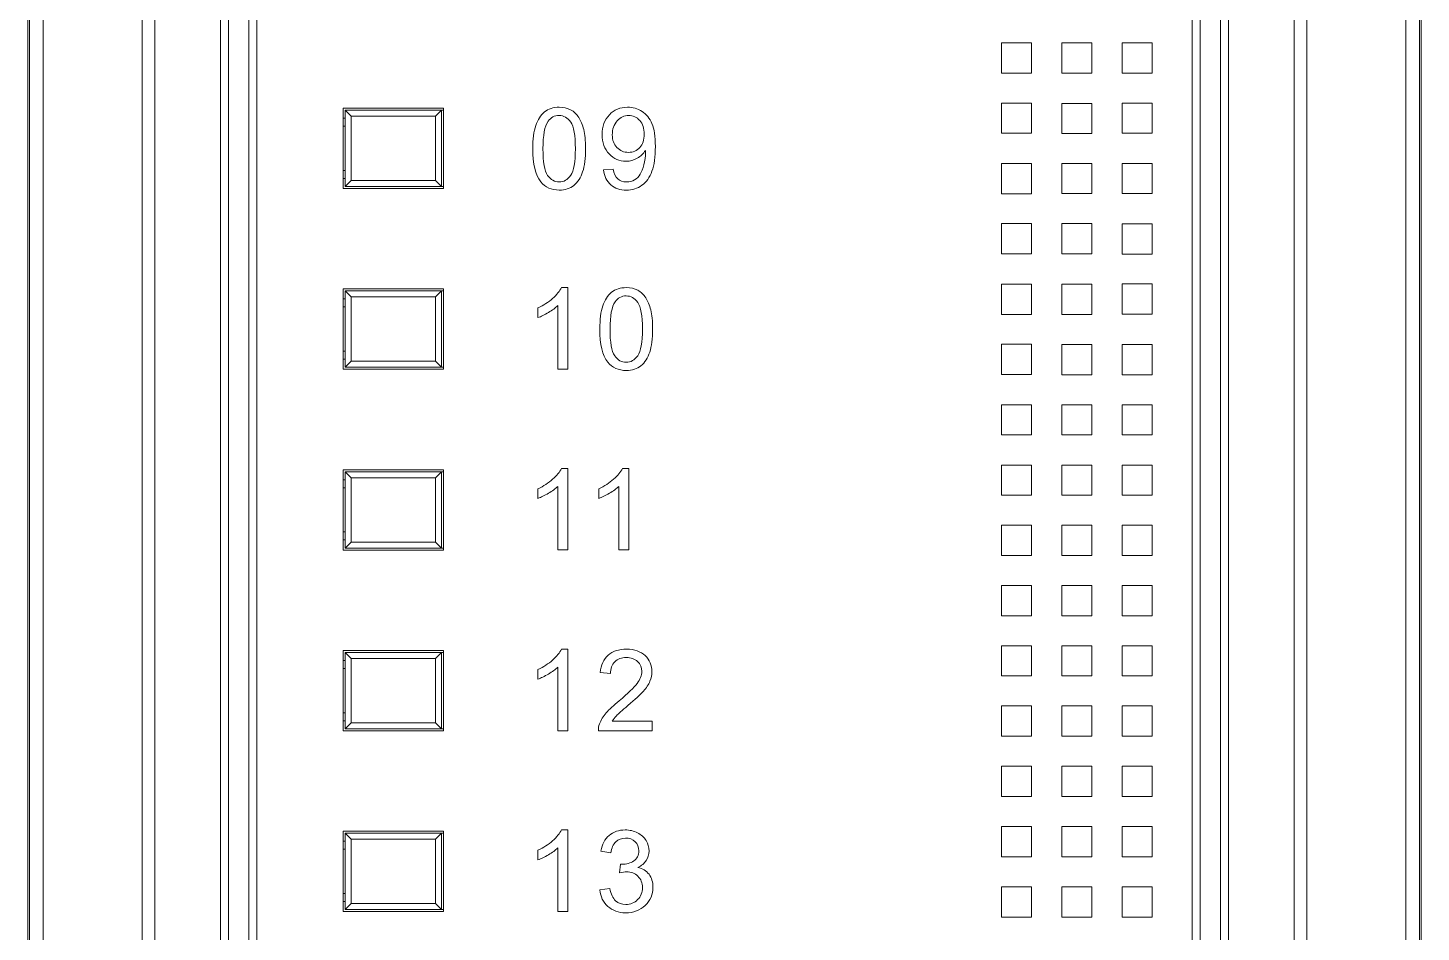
# Model space of a CAD drawing. Header units: millimetres. Extents: x 33157 to 59611, y -29750 to 1750.
# Drawn here: x 53530.83 to 53565.53, y -3659.21 to -3636.7 of the extents above; entities that cross this region are included whole.
import ezdxf

# ---------------------------------------------------------------- set-up
doc = ezdxf.new("R2010")
doc.units = ezdxf.units.MM
doc.layers.add('layer 1', color=7, linetype='Continuous', lineweight=18)

msp = doc.modelspace()

# ---------------------------------------------------------------- linework, layer by layer
at = {"layer": 'layer 1', "lineweight": 9}
for p, q in [((53530.832, -3583.449), (53530.832, -3681.948)), ((53565.532, -3583.449), (53565.532, -3681.948)), ((53530.87, -3584.113), (53530.87, -3681.284)), ((53531.212, -3584.113), (53531.212, -3681.284)), ((53565.153, -3584.113), (53565.153, -3681.284)), ((53565.494, -3584.113), (53565.494, -3681.284)), ((53533.678, -3588.429), (53533.678, -3676.968)), ((53533.994, -3588.429), (53533.994, -3676.968)), ((53562.37, -3588.429), (53562.37, -3676.968)), ((53562.686, -3588.429), (53562.686, -3676.968)), ((53535.632, -3588.699), (53535.632, -3676.698)), ((53535.832, -3588.699), (53535.832, -3676.698)), ((53536.332, -3588.699), (53536.332, -3676.698)), ((53536.532, -3588.699), (53536.532, -3676.698)), ((53559.832, -3588.699), (53559.832, -3676.698)), ((53560.032, -3588.699), (53560.032, -3676.698)), ((53560.532, -3588.699), (53560.532, -3676.698)), ((53560.732, -3588.699), (53560.732, -3676.698)), ((53538.682, -3638.699), (53538.682, -3640.699)), ((53538.732, -3638.749), (53538.732, -3640.649)), ((53538.882, -3638.899), (53538.882, -3640.499)), ((53540.982, -3638.899), (53540.982, -3640.499)), ((53541.132, -3638.749), (53541.132, -3640.649)), ((53541.182, -3638.699), (53541.182, -3640.699)), ((53538.682, -3643.199), (53538.682, -3645.199)), ((53538.732, -3643.249), (53538.732, -3645.149)), ((53538.882, -3643.399), (53538.882, -3644.999)), ((53540.982, -3643.399), (53540.982, -3644.999)), ((53541.132, -3643.249), (53541.132, -3645.149)), ((53541.182, -3643.199), (53541.182, -3645.199)), ((53538.682, -3647.699), (53538.682, -3649.699)), ((53538.732, -3647.749), (53538.732, -3649.649)), ((53538.882, -3647.899), (53538.882, -3649.499)), ((53540.982, -3647.899), (53540.982, -3649.499)), ((53541.132, -3647.749), (53541.132, -3649.649)), ((53541.182, -3647.699), (53541.182, -3649.699)), ((53538.682, -3652.199), (53538.682, -3654.199)), ((53538.732, -3652.249), (53538.732, -3654.149)), ((53538.882, -3652.399), (53538.882, -3653.999)), ((53540.982, -3652.399), (53540.982, -3653.999)), ((53541.132, -3652.249), (53541.132, -3654.149)), ((53541.182, -3652.199), (53541.182, -3654.199)), ((53538.682, -3656.699), (53538.682, -3658.699)), ((53538.732, -3656.749), (53538.732, -3658.649)), ((53538.882, -3656.899), (53538.882, -3658.499)), ((53540.982, -3656.899), (53540.982, -3658.499)), ((53541.132, -3656.749), (53541.132, -3658.649)), ((53541.182, -3656.699), (53541.182, -3658.699))]:
    msp.add_line(p, q, dxfattribs=at)
at = {"layer": 'layer 1'}
for points, knots in [([(53555.082, -3637.826), (53555.082, -3637.826), (53555.832, -3637.826), (53555.832, -3637.826), (53555.832, -3637.826), (53555.832, -3637.074), (53555.832, -3637.074), (53555.832, -3637.074), (53555.082, -3637.074), (53555.082, -3637.074), (53555.082, -3637.074), (53555.082, -3637.823), (53555.082, -3637.823), (53555.082, -3637.823), (53555.082, -3637.826), (53555.082, -3637.826)], [0, 0, 0, 0, 149202.845215, 149202.845215, 149202.845215, 298405.69043, 298405.69043, 298405.69043, 447608.535646, 447608.535646, 447608.535646, 596811.380861, 596811.380861, 596811.380861, 746014.226076, 746014.226076, 746014.226076, 746014.226076]), ([(53556.582, -3637.826), (53556.582, -3637.826), (53557.332, -3637.826), (53557.332, -3637.826), (53557.332, -3637.826), (53557.332, -3637.074), (53557.332, -3637.074), (53557.332, -3637.074), (53556.582, -3637.074), (53556.582, -3637.074), (53556.582, -3637.074), (53556.582, -3637.823), (53556.582, -3637.823), (53556.582, -3637.823), (53556.582, -3637.826), (53556.582, -3637.826)], [0, 0, 0, 0, 149206.885049, 149206.885049, 149206.885049, 298413.770098, 298413.770098, 298413.770098, 447620.655146, 447620.655146, 447620.655146, 596827.540195, 596827.540195, 596827.540195, 746034.425244, 746034.425244, 746034.425244, 746034.425244]), ([(53558.082, -3637.826), (53558.082, -3637.826), (53558.832, -3637.826), (53558.832, -3637.826), (53558.832, -3637.826), (53558.832, -3637.074), (53558.832, -3637.074), (53558.832, -3637.074), (53558.082, -3637.074), (53558.082, -3637.074), (53558.082, -3637.074), (53558.082, -3637.823), (53558.082, -3637.823), (53558.082, -3637.823), (53558.082, -3637.826), (53558.082, -3637.826)], [0, 0, 0, 0, 149210.924883, 149210.924883, 149210.924883, 298421.849765, 298421.849765, 298421.849765, 447632.774648, 447632.774648, 447632.774648, 596843.699531, 596843.699531, 596843.699531, 746054.624414, 746054.624414, 746054.624414, 746054.624414]), ([(53555.082, -3639.325), (53555.082, -3639.325), (53555.832, -3639.325), (53555.832, -3639.325), (53555.832, -3639.325), (53555.832, -3638.572), (53555.832, -3638.572), (53555.832, -3638.572), (53555.082, -3638.572), (53555.082, -3638.572), (53555.082, -3638.572), (53555.082, -3639.322), (53555.082, -3639.322), (53555.082, -3639.322), (53555.082, -3639.325), (53555.082, -3639.325)], [0, 0, 0, 0, 149204.896404, 149204.896404, 149204.896404, 298409.792808, 298409.792808, 298409.792808, 447614.689213, 447614.689213, 447614.689213, 596819.585617, 596819.585617, 596819.585617, 746024.482021, 746024.482021, 746024.482021, 746024.482021]), ([(53556.582, -3639.334), (53556.582, -3639.334), (53557.332, -3639.334), (53557.332, -3639.334), (53557.332, -3639.334), (53557.332, -3638.582), (53557.332, -3638.582), (53557.332, -3638.582), (53556.582, -3638.582), (53556.582, -3638.582), (53556.582, -3638.582), (53556.582, -3639.331), (53556.582, -3639.331), (53556.582, -3639.331), (53556.582, -3639.334), (53556.582, -3639.334)], [0, 0, 0, 0, 149208.94805, 149208.94805, 149208.94805, 298417.896101, 298417.896101, 298417.896101, 447626.844151, 447626.844151, 447626.844151, 596835.792201, 596835.792201, 596835.792201, 746044.740252, 746044.740252, 746044.740252, 746044.740252]), ([(53558.082, -3639.325), (53558.082, -3639.325), (53558.832, -3639.325), (53558.832, -3639.325), (53558.832, -3639.325), (53558.832, -3638.572), (53558.832, -3638.572), (53558.832, -3638.572), (53558.082, -3638.572), (53558.082, -3638.572), (53558.082, -3638.572), (53558.082, -3639.322), (53558.082, -3639.322), (53558.082, -3639.322), (53558.082, -3639.325), (53558.082, -3639.325)], [0, 0, 0, 0, 149212.976062, 149212.976062, 149212.976062, 298425.952124, 298425.952124, 298425.952124, 447638.928186, 447638.928186, 447638.928186, 596851.904248, 596851.904248, 596851.904248, 746064.88031, 746064.88031, 746064.88031, 746064.88031]), ([(53543.407, -3639.708), (53543.407, -3639.47), (53543.432, -3639.277), (53543.48, -3639.131), (53543.53, -3638.985), (53543.603, -3638.872), (53543.7, -3638.794), (53543.796, -3638.715), (53543.918, -3638.676), (53544.065, -3638.676), (53544.173, -3638.676), (53544.268, -3638.698), (53544.35, -3638.742), (53544.432, -3638.785), (53544.5, -3638.848), (53544.552, -3638.931), (53544.605, -3639.013), (53544.646, -3639.113), (53544.677, -3639.231), (53544.707, -3639.349), (53544.722, -3639.508), (53544.722, -3639.708), (53544.722, -3639.945), (53544.698, -3640.137), (53544.649, -3640.283), (53544.601, -3640.429), (53544.528, -3640.542), (53544.431, -3640.621), (53544.335, -3640.7), (53544.212, -3640.739), (53544.065, -3640.739), (53543.87, -3640.739), (53543.718, -3640.67), (53543.607, -3640.531), (53543.473, -3640.362), (53543.407, -3640.088), (53543.407, -3639.708)], [0, 0, 0, 0, 140397.383768, 140397.383768, 140397.383768, 280794.767535, 280794.767535, 280794.767535, 421192.151303, 421192.151303, 421192.151303, 561589.535071, 561589.535071, 561589.535071, 701986.918838, 701986.918838, 701986.918838, 842384.302606, 842384.302606, 842384.302606, 982781.686374, 982781.686374, 982781.686374, 1123179.070142, 1123179.070142, 1123179.070142, 1263576.453909, 1263576.453909, 1263576.453909, 1403973.837677, 1403973.837677, 1403973.837677, 1544371.221445, 1544371.221445, 1544371.221445, 1684768.605212, 1684768.605212, 1684768.605212, 1684768.605212]), ([(53543.661, -3639.709), (53543.661, -3640.042), (53543.7, -3640.263), (53543.777, -3640.372), (53543.855, -3640.482), (53543.951, -3640.536), (53544.065, -3640.536), (53544.178, -3640.536), (53544.274, -3640.481), (53544.352, -3640.371), (53544.43, -3640.261), (53544.468, -3640.041), (53544.468, -3639.709), (53544.468, -3639.377), (53544.43, -3639.156), (53544.352, -3639.046), (53544.275, -3638.937), (53544.178, -3638.882), (53544.062, -3638.882), (53543.948, -3638.882), (53543.857, -3638.931), (53543.789, -3639.027), (53543.703, -3639.15), (53543.661, -3639.378), (53543.661, -3639.709)], [0, 0, 0, 0, 143665.803949, 143665.803949, 143665.803949, 287331.607899, 287331.607899, 287331.607899, 430997.411848, 430997.411848, 430997.411848, 574663.215798, 574663.215798, 574663.215798, 718329.019747, 718329.019747, 718329.019747, 861994.823696, 861994.823696, 861994.823696, 1005660.627646, 1005660.627646, 1005660.627646, 1149326.431595, 1149326.431595, 1149326.431595, 1149326.431595]), ([(53545.17, -3640.237), (53545.17, -3640.237), (53545.407, -3640.217), (53545.407, -3640.217), (53545.427, -3640.329), (53545.466, -3640.41), (53545.523, -3640.46), (53545.58, -3640.511), (53545.653, -3640.536), (53545.742, -3640.536), (53545.818, -3640.536), (53545.885, -3640.519), (53545.943, -3640.483), (53546.001, -3640.449), (53546.048, -3640.402), (53546.084, -3640.343), (53546.12, -3640.285), (53546.151, -3640.206), (53546.176, -3640.107), (53546.201, -3640.007), (53546.213, -3639.906), (53546.213, -3639.803), (53546.213, -3639.792), (53546.213, -3639.776), (53546.212, -3639.753), (53546.162, -3639.832), (53546.094, -3639.897), (53546.009, -3639.946), (53545.923, -3639.995), (53545.83, -3640.02), (53545.73, -3640.02), (53545.563, -3640.02), (53545.422, -3639.959), (53545.307, -3639.838), (53545.191, -3639.717), (53545.133, -3639.557), (53545.133, -3639.358), (53545.133, -3639.153), (53545.194, -3638.989), (53545.315, -3638.863), (53545.435, -3638.739), (53545.586, -3638.676), (53545.768, -3638.676), (53545.899, -3638.676), (53546.019, -3638.712), (53546.128, -3638.783), (53546.236, -3638.853), (53546.319, -3638.954), (53546.375, -3639.085), (53546.432, -3639.216), (53546.46, -3639.405), (53546.46, -3639.653), (53546.46, -3639.911), (53546.432, -3640.117), (53546.376, -3640.27), (53546.32, -3640.423), (53546.236, -3640.539), (53546.126, -3640.619), (53546.015, -3640.699), (53545.886, -3640.739), (53545.737, -3640.739), (53545.579, -3640.739), (53545.451, -3640.696), (53545.35, -3640.608), (53545.251, -3640.52), (53545.19, -3640.396), (53545.17, -3640.237)], [0, 0, 0, 0, 137430.871243, 137430.871243, 137430.871243, 274861.742486, 274861.742486, 274861.742486, 412292.613729, 412292.613729, 412292.613729, 549723.484972, 549723.484972, 549723.484972, 687154.356215, 687154.356215, 687154.356215, 824585.227459, 824585.227459, 824585.227459, 962016.098702, 962016.098702, 962016.098702, 1099446.969945, 1099446.969945, 1099446.969945, 1236877.841188, 1236877.841188, 1236877.841188, 1374308.712431, 1374308.712431, 1374308.712431, 1511739.583674, 1511739.583674, 1511739.583674, 1649170.454917, 1649170.454917, 1649170.454917, 1786601.32616, 1786601.32616, 1786601.32616, 1924032.197403, 1924032.197403, 1924032.197403, 2061463.068646, 2061463.068646, 2061463.068646, 2198893.939889, 2198893.939889, 2198893.939889, 2336324.811133, 2336324.811133, 2336324.811133, 2473755.682376, 2473755.682376, 2473755.682376, 2611186.553619, 2611186.553619, 2611186.553619, 2748617.424862, 2748617.424862, 2748617.424862, 2886048.296105, 2886048.296105, 2886048.296105, 3023479.167348, 3023479.167348, 3023479.167348, 3023479.167348]), ([(53546.183, -3639.346), (53546.183, -3639.204), (53546.146, -3639.091), (53546.07, -3639.007), (53545.996, -3638.924), (53545.904, -3638.882), (53545.797, -3638.882), (53545.686, -3638.882), (53545.59, -3638.927), (53545.509, -3639.017), (53545.428, -3639.107), (53545.387, -3639.223), (53545.387, -3639.366), (53545.387, -3639.495), (53545.426, -3639.599), (53545.503, -3639.679), (53545.58, -3639.76), (53545.676, -3639.8), (53545.79, -3639.8), (53545.905, -3639.8), (53545.999, -3639.76), (53546.073, -3639.679), (53546.147, -3639.599), (53546.183, -3639.488), (53546.183, -3639.346)], [0, 0, 0, 0, 143669.746243, 143669.746243, 143669.746243, 287339.492487, 287339.492487, 287339.492487, 431009.23873, 431009.23873, 431009.23873, 574678.984974, 574678.984974, 574678.984974, 718348.731217, 718348.731217, 718348.731217, 862018.477461, 862018.477461, 862018.477461, 1005688.223704, 1005688.223704, 1005688.223704, 1149357.969947, 1149357.969947, 1149357.969947, 1149357.969947]), ([(53555.082, -3640.833), (53555.082, -3640.833), (53555.832, -3640.833), (53555.832, -3640.833), (53555.832, -3640.833), (53555.832, -3640.08), (53555.832, -3640.08), (53555.832, -3640.08), (53555.082, -3640.08), (53555.082, -3640.08), (53555.082, -3640.08), (53555.082, -3640.83), (53555.082, -3640.83), (53555.082, -3640.83), (53555.082, -3640.833), (53555.082, -3640.833)], [0, 0, 0, 0, 149206.959986, 149206.959986, 149206.959986, 298413.919972, 298413.919972, 298413.919972, 447620.879958, 447620.879958, 447620.879958, 596827.839944, 596827.839944, 596827.839944, 746034.79993, 746034.79993, 746034.79993, 746034.79993]), ([(53556.582, -3640.826), (53556.582, -3640.826), (53557.332, -3640.826), (53557.332, -3640.826), (53557.332, -3640.826), (53557.332, -3640.074), (53557.332, -3640.074), (53557.332, -3640.074), (53556.582, -3640.074), (53556.582, -3640.074), (53556.582, -3640.074), (53556.582, -3640.823), (53556.582, -3640.823), (53556.582, -3640.823), (53556.582, -3640.826), (53556.582, -3640.826)], [0, 0, 0, 0, 149210.99132, 149210.99132, 149210.99132, 298421.98264, 298421.98264, 298421.98264, 447632.97396, 447632.97396, 447632.97396, 596843.96528, 596843.96528, 596843.96528, 746054.9566, 746054.9566, 746054.9566, 746054.9566]), ([(53558.082, -3640.826), (53558.082, -3640.826), (53558.832, -3640.826), (53558.832, -3640.826), (53558.832, -3640.826), (53558.832, -3640.074), (53558.832, -3640.074), (53558.832, -3640.074), (53558.082, -3640.074), (53558.082, -3640.074), (53558.082, -3640.074), (53558.082, -3640.823), (53558.082, -3640.823), (53558.082, -3640.823), (53558.082, -3640.826), (53558.082, -3640.826)], [0, 0, 0, 0, 149215.031144, 149215.031144, 149215.031144, 298430.062289, 298430.062289, 298430.062289, 447645.093433, 447645.093433, 447645.093433, 596860.124577, 596860.124577, 596860.124577, 746075.155722, 746075.155722, 746075.155722, 746075.155722]), ([(53555.082, -3642.325), (53555.082, -3642.325), (53555.832, -3642.325), (53555.832, -3642.325), (53555.832, -3642.325), (53555.832, -3641.572), (53555.832, -3641.572), (53555.832, -3641.572), (53555.082, -3641.572), (53555.082, -3641.572), (53555.082, -3641.572), (53555.082, -3642.322), (53555.082, -3642.322), (53555.082, -3642.322), (53555.082, -3642.325), (53555.082, -3642.325)], [0, 0, 0, 0, 149209.002095, 149209.002095, 149209.002095, 298418.00419, 298418.00419, 298418.00419, 447627.006285, 447627.006285, 447627.006285, 596836.00838, 596836.00838, 596836.00838, 746045.010475, 746045.010475, 746045.010475, 746045.010475]), ([(53556.582, -3642.325), (53556.582, -3642.325), (53557.332, -3642.325), (53557.332, -3642.325), (53557.332, -3642.325), (53557.332, -3641.572), (53557.332, -3641.572), (53557.332, -3641.572), (53556.582, -3641.572), (53556.582, -3641.572), (53556.582, -3641.572), (53556.582, -3642.322), (53556.582, -3642.322), (53556.582, -3642.322), (53556.582, -3642.325), (53556.582, -3642.325)], [0, 0, 0, 0, 149213.041914, 149213.041914, 149213.041914, 298426.083828, 298426.083828, 298426.083828, 447639.125743, 447639.125743, 447639.125743, 596852.167657, 596852.167657, 596852.167657, 746065.209571, 746065.209571, 746065.209571, 746065.209571]), ([(53558.082, -3642.334), (53558.082, -3642.334), (53558.832, -3642.334), (53558.832, -3642.334), (53558.832, -3642.334), (53558.832, -3641.582), (53558.832, -3641.582), (53558.832, -3641.582), (53558.082, -3641.582), (53558.082, -3641.582), (53558.082, -3641.582), (53558.082, -3642.332), (53558.082, -3642.332), (53558.082, -3642.332), (53558.082, -3642.334), (53558.082, -3642.334)], [0, 0, 0, 0, 149217.095129, 149217.095129, 149217.095129, 298434.190257, 298434.190257, 298434.190257, 447651.285386, 447651.285386, 447651.285386, 596868.380514, 596868.380514, 596868.380514, 746085.475643, 746085.475643, 746085.475643, 746085.475643]), ([(53544.282, -3645.196), (53544.282, -3645.196), (53544.033, -3645.196), (53544.033, -3645.196), (53544.033, -3645.196), (53544.033, -3643.614), (53544.033, -3643.614), (53543.974, -3643.672), (53543.895, -3643.729), (53543.798, -3643.786), (53543.701, -3643.843), (53543.614, -3643.885), (53543.537, -3643.914), (53543.537, -3643.914), (53543.537, -3643.674), (53543.537, -3643.674), (53543.675, -3643.609), (53543.797, -3643.53), (53543.901, -3643.437), (53544.005, -3643.344), (53544.079, -3643.254), (53544.122, -3643.167), (53544.122, -3643.167), (53544.282, -3643.167), (53544.282, -3643.167), (53544.282, -3643.167), (53544.282, -3645.196), (53544.282, -3645.196)], [0, 0, 0, 0, 142374.411153, 142374.411153, 142374.411153, 284748.822306, 284748.822306, 284748.822306, 427123.233458, 427123.233458, 427123.233458, 569497.644611, 569497.644611, 569497.644611, 711872.055764, 711872.055764, 711872.055764, 854246.466917, 854246.466917, 854246.466917, 996620.878069, 996620.878069, 996620.878069, 1138995.289222, 1138995.289222, 1138995.289222, 1281369.700375, 1281369.700375, 1281369.700375, 1281369.700375]), ([(53555.082, -3643.833), (53555.082, -3643.833), (53555.832, -3643.833), (53555.832, -3643.833), (53555.832, -3643.833), (53555.832, -3643.081), (53555.832, -3643.081), (53555.832, -3643.081), (53555.082, -3643.081), (53555.082, -3643.081), (53555.082, -3643.081), (53555.082, -3643.83), (53555.082, -3643.83), (53555.082, -3643.83), (53555.082, -3643.833), (53555.082, -3643.833)], [0, 0, 0, 0, 149211.066551, 149211.066551, 149211.066551, 298422.133102, 298422.133102, 298422.133102, 447633.199653, 447633.199653, 447633.199653, 596844.266204, 596844.266204, 596844.266204, 746055.332755, 746055.332755, 746055.332755, 746055.332755]), ([(53556.582, -3643.833), (53556.582, -3643.833), (53557.332, -3643.833), (53557.332, -3643.833), (53557.332, -3643.833), (53557.332, -3643.081), (53557.332, -3643.081), (53557.332, -3643.081), (53556.582, -3643.081), (53556.582, -3643.081), (53556.582, -3643.081), (53556.582, -3643.83), (53556.582, -3643.83), (53556.582, -3643.83), (53556.582, -3643.833), (53556.582, -3643.833)], [0, 0, 0, 0, 149215.106045, 149215.106045, 149215.106045, 298430.21209, 298430.21209, 298430.21209, 447645.318136, 447645.318136, 447645.318136, 596860.424181, 596860.424181, 596860.424181, 746075.530226, 746075.530226, 746075.530226, 746075.530226]), ([(53558.082, -3643.827), (53558.082, -3643.827), (53558.832, -3643.827), (53558.832, -3643.827), (53558.832, -3643.827), (53558.832, -3643.074), (53558.832, -3643.074), (53558.832, -3643.074), (53558.082, -3643.074), (53558.082, -3643.074), (53558.082, -3643.074), (53558.082, -3643.824), (53558.082, -3643.824), (53558.082, -3643.824), (53558.082, -3643.827), (53558.082, -3643.827)], [0, 0, 0, 0, 149219.137689, 149219.137689, 149219.137689, 298438.275379, 298438.275379, 298438.275379, 447657.413068, 447657.413068, 447657.413068, 596876.550758, 596876.550758, 596876.550758, 746095.688447, 746095.688447, 746095.688447, 746095.688447]), ([(53545.077, -3644.199), (53545.077, -3643.96), (53545.101, -3643.767), (53545.15, -3643.621), (53545.2, -3643.475), (53545.272, -3643.363), (53545.369, -3643.284), (53545.466, -3643.206), (53545.588, -3643.167), (53545.734, -3643.167), (53545.843, -3643.167), (53545.938, -3643.188), (53546.02, -3643.232), (53546.102, -3643.276), (53546.169, -3643.339), (53546.222, -3643.421), (53546.275, -3643.503), (53546.316, -3643.603), (53546.346, -3643.721), (53546.377, -3643.839), (53546.392, -3643.999), (53546.392, -3644.199), (53546.392, -3644.436), (53546.367, -3644.628), (53546.319, -3644.773), (53546.271, -3644.92), (53546.198, -3645.032), (53546.101, -3645.111), (53546.004, -3645.19), (53545.882, -3645.23), (53545.734, -3645.23), (53545.54, -3645.23), (53545.387, -3645.16), (53545.276, -3645.022), (53545.143, -3644.852), (53545.077, -3644.578), (53545.077, -3644.199)], [0, 0, 0, 0, 140407.811255, 140407.811255, 140407.811255, 280815.62251, 280815.62251, 280815.62251, 421223.433765, 421223.433765, 421223.433765, 561631.24502, 561631.24502, 561631.24502, 702039.056275, 702039.056275, 702039.056275, 842446.86753, 842446.86753, 842446.86753, 982854.678785, 982854.678785, 982854.678785, 1123262.49004, 1123262.49004, 1123262.49004, 1263670.301295, 1263670.301295, 1263670.301295, 1404078.11255, 1404078.11255, 1404078.11255, 1544485.923805, 1544485.923805, 1544485.923805, 1684893.73506, 1684893.73506, 1684893.73506, 1684893.73506]), ([(53545.331, -3644.2), (53545.331, -3644.532), (53545.369, -3644.753), (53545.447, -3644.862), (53545.525, -3644.972), (53545.621, -3645.026), (53545.734, -3645.026), (53545.848, -3645.026), (53545.944, -3644.971), (53546.022, -3644.862), (53546.099, -3644.752), (53546.138, -3644.531), (53546.138, -3644.2), (53546.138, -3643.867), (53546.099, -3643.646), (53546.022, -3643.537), (53545.945, -3643.427), (53545.848, -3643.373), (53545.732, -3643.373), (53545.618, -3643.373), (53545.526, -3643.421), (53545.458, -3643.517), (53545.373, -3643.64), (53545.331, -3643.868), (53545.331, -3644.2)], [0, 0, 0, 0, 143676.47483, 143676.47483, 143676.47483, 287352.94966, 287352.94966, 287352.94966, 431029.42449, 431029.42449, 431029.42449, 574705.89932, 574705.89932, 574705.89932, 718382.37415, 718382.37415, 718382.37415, 862058.84898, 862058.84898, 862058.84898, 1005735.32381, 1005735.32381, 1005735.32381, 1149411.79864, 1149411.79864, 1149411.79864, 1149411.79864]), ([(53555.082, -3645.326), (53555.082, -3645.326), (53555.832, -3645.326), (53555.832, -3645.326), (53555.832, -3645.326), (53555.832, -3644.573), (53555.832, -3644.573), (53555.832, -3644.573), (53555.082, -3644.573), (53555.082, -3644.573), (53555.082, -3644.573), (53555.082, -3645.322), (53555.082, -3645.322), (53555.082, -3645.322), (53555.082, -3645.326), (53555.082, -3645.326)], [0, 0, 0, 0, 149213.109533, 149213.109533, 149213.109533, 298426.219065, 298426.219065, 298426.219065, 447639.328598, 447639.328598, 447639.328598, 596852.438131, 596852.438131, 596852.438131, 746065.547663, 746065.547663, 746065.547663, 746065.547663]), ([(53556.582, -3645.335), (53556.582, -3645.335), (53557.332, -3645.335), (53557.332, -3645.335), (53557.332, -3645.335), (53557.332, -3644.582), (53557.332, -3644.582), (53557.332, -3644.582), (53556.582, -3644.582), (53556.582, -3644.582), (53556.582, -3644.582), (53556.582, -3645.332), (53556.582, -3645.332), (53556.582, -3645.332), (53556.582, -3645.335), (53556.582, -3645.335)], [0, 0, 0, 0, 149217.161161, 149217.161161, 149217.161161, 298434.322323, 298434.322323, 298434.322323, 447651.483484, 447651.483484, 447651.483484, 596868.644645, 596868.644645, 596868.644645, 746085.805807, 746085.805807, 746085.805807, 746085.805807]), ([(53558.082, -3645.335), (53558.082, -3645.335), (53558.832, -3645.335), (53558.832, -3645.335), (53558.832, -3645.335), (53558.832, -3644.582), (53558.832, -3644.582), (53558.832, -3644.582), (53558.082, -3644.582), (53558.082, -3644.582), (53558.082, -3644.582), (53558.082, -3645.332), (53558.082, -3645.332), (53558.082, -3645.332), (53558.082, -3645.335), (53558.082, -3645.335)], [0, 0, 0, 0, 149221.200971, 149221.200971, 149221.200971, 298442.401942, 298442.401942, 298442.401942, 447663.602913, 447663.602913, 447663.602913, 596884.803885, 596884.803885, 596884.803885, 746106.004856, 746106.004856, 746106.004856, 746106.004856]), ([(53555.082, -3646.834), (53555.082, -3646.834), (53555.832, -3646.834), (53555.832, -3646.834), (53555.832, -3646.834), (53555.832, -3646.081), (53555.832, -3646.081), (53555.832, -3646.081), (53555.082, -3646.081), (53555.082, -3646.081), (53555.082, -3646.081), (53555.082, -3646.83), (53555.082, -3646.83), (53555.082, -3646.83), (53555.082, -3646.834), (53555.082, -3646.834)], [0, 0, 0, 0, 149215.173399, 149215.173399, 149215.173399, 298430.346799, 298430.346799, 298430.346799, 447645.520198, 447645.520198, 447645.520198, 596860.693598, 596860.693598, 596860.693598, 746075.866997, 746075.866997, 746075.866997, 746075.866997]), ([(53556.582, -3646.834), (53556.582, -3646.834), (53557.332, -3646.834), (53557.332, -3646.834), (53557.332, -3646.834), (53557.332, -3646.081), (53557.332, -3646.081), (53557.332, -3646.081), (53556.582, -3646.081), (53556.582, -3646.081), (53556.582, -3646.081), (53556.582, -3646.83), (53556.582, -3646.83), (53556.582, -3646.83), (53556.582, -3646.834), (53556.582, -3646.834)], [0, 0, 0, 0, 149219.212884, 149219.212884, 149219.212884, 298438.425768, 298438.425768, 298438.425768, 447657.638652, 447657.638652, 447657.638652, 596876.851536, 596876.851536, 596876.851536, 746096.06442, 746096.06442, 746096.06442, 746096.06442]), ([(53558.082, -3646.834), (53558.082, -3646.834), (53558.832, -3646.834), (53558.832, -3646.834), (53558.832, -3646.834), (53558.832, -3646.081), (53558.832, -3646.081), (53558.832, -3646.081), (53558.082, -3646.081), (53558.082, -3646.081), (53558.082, -3646.081), (53558.082, -3646.83), (53558.082, -3646.83), (53558.082, -3646.83), (53558.082, -3646.834), (53558.082, -3646.834)], [0, 0, 0, 0, 149223.252689, 149223.252689, 149223.252689, 298446.505378, 298446.505378, 298446.505378, 447669.758067, 447669.758067, 447669.758067, 596893.010756, 596893.010756, 596893.010756, 746116.263445, 746116.263445, 746116.263445, 746116.263445]), ([(53544.282, -3649.696), (53544.282, -3649.696), (53544.033, -3649.696), (53544.033, -3649.696), (53544.033, -3649.696), (53544.033, -3648.114), (53544.033, -3648.114), (53543.974, -3648.172), (53543.895, -3648.229), (53543.798, -3648.286), (53543.701, -3648.343), (53543.614, -3648.385), (53543.537, -3648.414), (53543.537, -3648.414), (53543.537, -3648.174), (53543.537, -3648.174), (53543.675, -3648.109), (53543.797, -3648.03), (53543.901, -3647.937), (53544.005, -3647.844), (53544.079, -3647.754), (53544.122, -3647.667), (53544.122, -3647.667), (53544.282, -3647.667), (53544.282, -3647.667), (53544.282, -3647.667), (53544.282, -3649.696), (53544.282, -3649.696)], [0, 0, 0, 0, 142380.468495, 142380.468495, 142380.468495, 284760.93699, 284760.93699, 284760.93699, 427141.405485, 427141.405485, 427141.405485, 569521.873979, 569521.873979, 569521.873979, 711902.342474, 711902.342474, 711902.342474, 854282.810969, 854282.810969, 854282.810969, 996663.279464, 996663.279464, 996663.279464, 1139043.747959, 1139043.747959, 1139043.747959, 1281424.216454, 1281424.216454, 1281424.216454, 1281424.216454]), ([(53545.799, -3649.696), (53545.799, -3649.696), (53545.55, -3649.696), (53545.55, -3649.696), (53545.55, -3649.696), (53545.55, -3648.114), (53545.55, -3648.114), (53545.491, -3648.172), (53545.412, -3648.229), (53545.315, -3648.286), (53545.218, -3648.343), (53545.131, -3648.385), (53545.054, -3648.414), (53545.054, -3648.414), (53545.054, -3648.174), (53545.054, -3648.174), (53545.193, -3648.109), (53545.314, -3648.03), (53545.418, -3647.937), (53545.522, -3647.844), (53545.596, -3647.754), (53545.639, -3647.667), (53545.639, -3647.667), (53545.799, -3647.667), (53545.799, -3647.667), (53545.799, -3647.667), (53545.799, -3649.696), (53545.799, -3649.696)], [0, 0, 0, 0, 142384.363586, 142384.363586, 142384.363586, 284768.727172, 284768.727172, 284768.727172, 427153.090758, 427153.090758, 427153.090758, 569537.454344, 569537.454344, 569537.454344, 711921.81793, 711921.81793, 711921.81793, 854306.181516, 854306.181516, 854306.181516, 996690.545102, 996690.545102, 996690.545102, 1139074.908689, 1139074.908689, 1139074.908689, 1281459.272275, 1281459.272275, 1281459.272275, 1281459.272275]), ([(53555.082, -3648.335), (53555.082, -3648.335), (53555.832, -3648.335), (53555.832, -3648.335), (53555.832, -3648.335), (53555.832, -3647.583), (53555.832, -3647.583), (53555.832, -3647.583), (53555.082, -3647.583), (53555.082, -3647.583), (53555.082, -3647.583), (53555.082, -3648.332), (53555.082, -3648.332), (53555.082, -3648.332), (53555.082, -3648.335), (53555.082, -3648.335)], [0, 0, 0, 0, 149217.228846, 149217.228846, 149217.228846, 298434.457693, 298434.457693, 298434.457693, 447651.686539, 447651.686539, 447651.686539, 596868.915386, 596868.915386, 596868.915386, 746086.144232, 746086.144232, 746086.144232, 746086.144232]), ([(53556.582, -3648.335), (53556.582, -3648.335), (53557.332, -3648.335), (53557.332, -3648.335), (53557.332, -3648.335), (53557.332, -3647.583), (53557.332, -3647.583), (53557.332, -3647.583), (53556.582, -3647.583), (53556.582, -3647.583), (53556.582, -3647.583), (53556.582, -3648.332), (53556.582, -3648.332), (53556.582, -3648.332), (53556.582, -3648.335), (53556.582, -3648.335)], [0, 0, 0, 0, 149221.268326, 149221.268326, 149221.268326, 298442.536652, 298442.536652, 298442.536652, 447663.804979, 447663.804979, 447663.804979, 596885.073305, 596885.073305, 596885.073305, 746106.341631, 746106.341631, 746106.341631, 746106.341631]), ([(53558.082, -3648.335), (53558.082, -3648.335), (53558.832, -3648.335), (53558.832, -3648.335), (53558.832, -3648.335), (53558.832, -3647.583), (53558.832, -3647.583), (53558.832, -3647.583), (53558.082, -3647.583), (53558.082, -3647.583), (53558.082, -3647.583), (53558.082, -3648.332), (53558.082, -3648.332), (53558.082, -3648.332), (53558.082, -3648.335), (53558.082, -3648.335)], [0, 0, 0, 0, 149225.308126, 149225.308126, 149225.308126, 298450.616253, 298450.616253, 298450.616253, 447675.924379, 447675.924379, 447675.924379, 596901.232505, 596901.232505, 596901.232505, 746126.540632, 746126.540632, 746126.540632, 746126.540632]), ([(53555.082, -3649.834), (53555.082, -3649.834), (53555.832, -3649.834), (53555.832, -3649.834), (53555.832, -3649.834), (53555.832, -3649.082), (53555.832, -3649.082), (53555.832, -3649.082), (53555.082, -3649.082), (53555.082, -3649.082), (53555.082, -3649.082), (53555.082, -3649.831), (53555.082, -3649.831), (53555.082, -3649.831), (53555.082, -3649.834), (53555.082, -3649.834)], [0, 0, 0, 0, 149219.280531, 149219.280531, 149219.280531, 298438.561063, 298438.561063, 298438.561063, 447657.841594, 447657.841594, 447657.841594, 596877.122126, 596877.122126, 596877.122126, 746096.402657, 746096.402657, 746096.402657, 746096.402657]), ([(53556.582, -3649.834), (53556.582, -3649.834), (53557.332, -3649.834), (53557.332, -3649.834), (53557.332, -3649.834), (53557.332, -3649.082), (53557.332, -3649.082), (53557.332, -3649.082), (53556.582, -3649.082), (53556.582, -3649.082), (53556.582, -3649.082), (53556.582, -3649.831), (53556.582, -3649.831), (53556.582, -3649.831), (53556.582, -3649.834), (53556.582, -3649.834)], [0, 0, 0, 0, 149223.320006, 149223.320006, 149223.320006, 298446.640013, 298446.640013, 298446.640013, 447669.960019, 447669.960019, 447669.960019, 596893.280026, 596893.280026, 596893.280026, 746116.600032, 746116.600032, 746116.600032, 746116.600032]), ([(53558.082, -3649.834), (53558.082, -3649.834), (53558.832, -3649.834), (53558.832, -3649.834), (53558.832, -3649.834), (53558.832, -3649.082), (53558.832, -3649.082), (53558.832, -3649.082), (53558.082, -3649.082), (53558.082, -3649.082), (53558.082, -3649.082), (53558.082, -3649.831), (53558.082, -3649.831), (53558.082, -3649.831), (53558.082, -3649.834), (53558.082, -3649.834)], [0, 0, 0, 0, 149227.359802, 149227.359802, 149227.359802, 298454.719603, 298454.719603, 298454.719603, 447682.079405, 447682.079405, 447682.079405, 596909.439207, 596909.439207, 596909.439207, 746136.799009, 746136.799009, 746136.799009, 746136.799009]), ([(53555.082, -3651.333), (53555.082, -3651.333), (53555.832, -3651.333), (53555.832, -3651.333), (53555.832, -3651.333), (53555.832, -3650.58), (53555.832, -3650.58), (53555.832, -3650.58), (53555.082, -3650.58), (53555.082, -3650.58), (53555.082, -3650.58), (53555.082, -3651.33), (53555.082, -3651.33), (53555.082, -3651.33), (53555.082, -3651.333), (53555.082, -3651.333)], [0, 0, 0, 0, 149221.331556, 149221.331556, 149221.331556, 298442.663111, 298442.663111, 298442.663111, 447663.994667, 447663.994667, 447663.994667, 596885.326222, 596885.326222, 596885.326222, 746106.657778, 746106.657778, 746106.657778, 746106.657778]), ([(53556.582, -3651.333), (53556.582, -3651.333), (53557.332, -3651.333), (53557.332, -3651.333), (53557.332, -3651.333), (53557.332, -3650.58), (53557.332, -3650.58), (53557.332, -3650.58), (53556.582, -3650.58), (53556.582, -3650.58), (53556.582, -3650.58), (53556.582, -3651.33), (53556.582, -3651.33), (53556.582, -3651.33), (53556.582, -3651.333), (53556.582, -3651.333)], [0, 0, 0, 0, 149225.371026, 149225.371026, 149225.371026, 298450.742051, 298450.742051, 298450.742051, 447676.113077, 447676.113077, 447676.113077, 596901.484103, 596901.484103, 596901.484103, 746126.855128, 746126.855128, 746126.855128, 746126.855128]), ([(53558.082, -3651.333), (53558.082, -3651.333), (53558.832, -3651.333), (53558.832, -3651.333), (53558.832, -3651.333), (53558.832, -3650.58), (53558.832, -3650.58), (53558.832, -3650.58), (53558.082, -3650.58), (53558.082, -3650.58), (53558.082, -3650.58), (53558.082, -3651.33), (53558.082, -3651.33), (53558.082, -3651.33), (53558.082, -3651.333), (53558.082, -3651.333)], [0, 0, 0, 0, 149229.410816, 149229.410816, 149229.410816, 298458.821632, 298458.821632, 298458.821632, 447688.232449, 447688.232449, 447688.232449, 596917.643265, 596917.643265, 596917.643265, 746147.054081, 746147.054081, 746147.054081, 746147.054081]), ([(53544.282, -3654.196), (53544.282, -3654.196), (53544.033, -3654.196), (53544.033, -3654.196), (53544.033, -3654.196), (53544.033, -3652.614), (53544.033, -3652.614), (53543.974, -3652.672), (53543.895, -3652.729), (53543.798, -3652.786), (53543.701, -3652.843), (53543.614, -3652.885), (53543.537, -3652.914), (53543.537, -3652.914), (53543.537, -3652.674), (53543.537, -3652.674), (53543.675, -3652.609), (53543.797, -3652.53), (53543.901, -3652.437), (53544.005, -3652.344), (53544.079, -3652.254), (53544.122, -3652.167), (53544.122, -3652.167), (53544.282, -3652.167), (53544.282, -3652.167), (53544.282, -3652.167), (53544.282, -3654.196), (53544.282, -3654.196)], [0, 0, 0, 0, 142386.52645, 142386.52645, 142386.52645, 284773.052901, 284773.052901, 284773.052901, 427159.579351, 427159.579351, 427159.579351, 569546.105801, 569546.105801, 569546.105801, 711932.632252, 711932.632252, 711932.632252, 854319.158702, 854319.158702, 854319.158702, 996705.685153, 996705.685153, 996705.685153, 1139092.211603, 1139092.211603, 1139092.211603, 1281478.738053, 1281478.738053, 1281478.738053, 1281478.738053]), ([(53546.378, -3653.959), (53546.378, -3653.959), (53546.378, -3654.196), (53546.378, -3654.196), (53546.378, -3654.196), (53545.04, -3654.196), (53545.04, -3654.196), (53545.038, -3654.136), (53545.048, -3654.079), (53545.069, -3654.023), (53545.104, -3653.932), (53545.159, -3653.843), (53545.234, -3653.755), (53545.31, -3653.667), (53545.418, -3653.565), (53545.559, -3653.45), (53545.778, -3653.27), (53545.926, -3653.127), (53546.004, -3653.022), (53546.082, -3652.916), (53546.121, -3652.817), (53546.121, -3652.723), (53546.121, -3652.624), (53546.086, -3652.541), (53546.015, -3652.474), (53545.945, -3652.406), (53545.852, -3652.373), (53545.739, -3652.373), (53545.619, -3652.373), (53545.523, -3652.408), (53545.451, -3652.48), (53545.379, -3652.551), (53545.343, -3652.65), (53545.342, -3652.776), (53545.342, -3652.776), (53545.088, -3652.751), (53545.088, -3652.751), (53545.105, -3652.561), (53545.171, -3652.416), (53545.285, -3652.316), (53545.399, -3652.216), (53545.552, -3652.167), (53545.745, -3652.167), (53545.938, -3652.167), (53546.092, -3652.22), (53546.205, -3652.328), (53546.319, -3652.436), (53546.375, -3652.569), (53546.375, -3652.728), (53546.375, -3652.809), (53546.359, -3652.889), (53546.325, -3652.967), (53546.292, -3653.045), (53546.237, -3653.128), (53546.161, -3653.214), (53546.083, -3653.3), (53545.956, -3653.419), (53545.778, -3653.57), (53545.629, -3653.695), (53545.533, -3653.779), (53545.491, -3653.824), (53545.448, -3653.869), (53545.414, -3653.914), (53545.386, -3653.959), (53545.386, -3653.959), (53546.378, -3653.959), (53546.378, -3653.959)], [0, 0, 0, 0, 137446.765208, 137446.765208, 137446.765208, 274893.530417, 274893.530417, 274893.530417, 412340.295625, 412340.295625, 412340.295625, 549787.060833, 549787.060833, 549787.060833, 687233.826042, 687233.826042, 687233.826042, 824680.59125, 824680.59125, 824680.59125, 962127.356458, 962127.356458, 962127.356458, 1099574.121666, 1099574.121666, 1099574.121666, 1237020.886875, 1237020.886875, 1237020.886875, 1374467.652083, 1374467.652083, 1374467.652083, 1511914.417291, 1511914.417291, 1511914.417291, 1649361.1825, 1649361.1825, 1649361.1825, 1786807.947708, 1786807.947708, 1786807.947708, 1924254.712916, 1924254.712916, 1924254.712916, 2061701.478125, 2061701.478125, 2061701.478125, 2199148.243333, 2199148.243333, 2199148.243333, 2336595.008541, 2336595.008541, 2336595.008541, 2474041.77375, 2474041.77375, 2474041.77375, 2611488.538958, 2611488.538958, 2611488.538958, 2748935.304166, 2748935.304166, 2748935.304166, 2886382.069374, 2886382.069374, 2886382.069374, 3023828.834583, 3023828.834583, 3023828.834583, 3023828.834583]), ([(53555.082, -3652.834), (53555.082, -3652.834), (53555.832, -3652.834), (53555.832, -3652.834), (53555.832, -3652.834), (53555.832, -3652.082), (53555.832, -3652.082), (53555.832, -3652.082), (53555.082, -3652.082), (53555.082, -3652.082), (53555.082, -3652.082), (53555.082, -3652.831), (53555.082, -3652.831), (53555.082, -3652.831), (53555.082, -3652.834), (53555.082, -3652.834)], [0, 0, 0, 0, 149223.387947, 149223.387947, 149223.387947, 298446.775894, 298446.775894, 298446.775894, 447670.163841, 447670.163841, 447670.163841, 596893.551788, 596893.551788, 596893.551788, 746116.939735, 746116.939735, 746116.939735, 746116.939735]), ([(53556.582, -3652.834), (53556.582, -3652.834), (53557.332, -3652.834), (53557.332, -3652.834), (53557.332, -3652.834), (53557.332, -3652.082), (53557.332, -3652.082), (53557.332, -3652.082), (53556.582, -3652.082), (53556.582, -3652.082), (53556.582, -3652.082), (53556.582, -3652.831), (53556.582, -3652.831), (53556.582, -3652.831), (53556.582, -3652.834), (53556.582, -3652.834)], [0, 0, 0, 0, 149227.427412, 149227.427412, 149227.427412, 298454.854824, 298454.854824, 298454.854824, 447682.282237, 447682.282237, 447682.282237, 596909.709649, 596909.709649, 596909.709649, 746137.137061, 746137.137061, 746137.137061, 746137.137061]), ([(53558.082, -3652.834), (53558.082, -3652.834), (53558.832, -3652.834), (53558.832, -3652.834), (53558.832, -3652.834), (53558.832, -3652.082), (53558.832, -3652.082), (53558.832, -3652.082), (53558.082, -3652.082), (53558.082, -3652.082), (53558.082, -3652.082), (53558.082, -3652.831), (53558.082, -3652.831), (53558.082, -3652.831), (53558.082, -3652.834), (53558.082, -3652.834)], [0, 0, 0, 0, 149231.467198, 149231.467198, 149231.467198, 298462.934396, 298462.934396, 298462.934396, 447694.401594, 447694.401594, 447694.401594, 596925.868792, 596925.868792, 596925.868792, 746157.335989, 746157.335989, 746157.335989, 746157.335989]), ([(53555.082, -3654.333), (53555.082, -3654.333), (53555.832, -3654.333), (53555.832, -3654.333), (53555.832, -3654.333), (53555.832, -3653.58), (53555.832, -3653.58), (53555.832, -3653.58), (53555.082, -3653.58), (53555.082, -3653.58), (53555.082, -3653.58), (53555.082, -3654.33), (53555.082, -3654.33), (53555.082, -3654.33), (53555.082, -3654.333), (53555.082, -3654.333)], [0, 0, 0, 0, 149225.439297, 149225.439297, 149225.439297, 298450.878593, 298450.878593, 298450.878593, 447676.31789, 447676.31789, 447676.31789, 596901.757187, 596901.757187, 596901.757187, 746127.196483, 746127.196483, 746127.196483, 746127.196483]), ([(53556.582, -3654.333), (53556.582, -3654.333), (53557.332, -3654.333), (53557.332, -3654.333), (53557.332, -3654.333), (53557.332, -3653.58), (53557.332, -3653.58), (53557.332, -3653.58), (53556.582, -3653.58), (53556.582, -3653.58), (53556.582, -3653.58), (53556.582, -3654.33), (53556.582, -3654.33), (53556.582, -3654.33), (53556.582, -3654.333), (53556.582, -3654.333)], [0, 0, 0, 0, 149229.478757, 149229.478757, 149229.478757, 298458.957514, 298458.957514, 298458.957514, 447688.436271, 447688.436271, 447688.436271, 596917.915029, 596917.915029, 596917.915029, 746147.393786, 746147.393786, 746147.393786, 746147.393786]), ([(53558.082, -3654.333), (53558.082, -3654.333), (53558.832, -3654.333), (53558.832, -3654.333), (53558.832, -3654.333), (53558.832, -3653.58), (53558.832, -3653.58), (53558.832, -3653.58), (53558.082, -3653.58), (53558.082, -3653.58), (53558.082, -3653.58), (53558.082, -3654.33), (53558.082, -3654.33), (53558.082, -3654.33), (53558.082, -3654.333), (53558.082, -3654.333)], [0, 0, 0, 0, 149233.518538, 149233.518538, 149233.518538, 298467.037076, 298467.037076, 298467.037076, 447700.555614, 447700.555614, 447700.555614, 596934.074152, 596934.074152, 596934.074152, 746167.59269, 746167.59269, 746167.59269, 746167.59269]), ([(53555.082, -3655.835), (53555.082, -3655.835), (53555.832, -3655.835), (53555.832, -3655.835), (53555.832, -3655.835), (53555.832, -3655.082), (53555.832, -3655.082), (53555.832, -3655.082), (53555.082, -3655.082), (53555.082, -3655.082), (53555.082, -3655.082), (53555.082, -3655.832), (53555.082, -3655.832), (53555.082, -3655.832), (53555.082, -3655.835), (53555.082, -3655.835)], [0, 0, 0, 0, 149227.495646, 149227.495646, 149227.495646, 298454.991292, 298454.991292, 298454.991292, 447682.486938, 447682.486938, 447682.486938, 596909.982583, 596909.982583, 596909.982583, 746137.478229, 746137.478229, 746137.478229, 746137.478229]), ([(53556.582, -3655.835), (53556.582, -3655.835), (53557.332, -3655.835), (53557.332, -3655.835), (53557.332, -3655.835), (53557.332, -3655.082), (53557.332, -3655.082), (53557.332, -3655.082), (53556.582, -3655.082), (53556.582, -3655.082), (53556.582, -3655.082), (53556.582, -3655.832), (53556.582, -3655.832), (53556.582, -3655.832), (53556.582, -3655.835), (53556.582, -3655.835)], [0, 0, 0, 0, 149231.535101, 149231.535101, 149231.535101, 298463.070203, 298463.070203, 298463.070203, 447694.605304, 447694.605304, 447694.605304, 596926.140406, 596926.140406, 596926.140406, 746157.675507, 746157.675507, 746157.675507, 746157.675507]), ([(53558.082, -3655.835), (53558.082, -3655.835), (53558.832, -3655.835), (53558.832, -3655.835), (53558.832, -3655.835), (53558.832, -3655.082), (53558.832, -3655.082), (53558.832, -3655.082), (53558.082, -3655.082), (53558.082, -3655.082), (53558.082, -3655.082), (53558.082, -3655.832), (53558.082, -3655.832), (53558.082, -3655.832), (53558.082, -3655.835), (53558.082, -3655.835)], [0, 0, 0, 0, 149235.574877, 149235.574877, 149235.574877, 298471.149755, 298471.149755, 298471.149755, 447706.724632, 447706.724632, 447706.724632, 596942.29951, 596942.29951, 596942.29951, 746177.874387, 746177.874387, 746177.874387, 746177.874387]), ([(53544.282, -3658.696), (53544.282, -3658.696), (53544.033, -3658.696), (53544.033, -3658.696), (53544.033, -3658.696), (53544.033, -3657.114), (53544.033, -3657.114), (53543.974, -3657.172), (53543.895, -3657.229), (53543.798, -3657.286), (53543.701, -3657.343), (53543.614, -3657.385), (53543.537, -3657.414), (53543.537, -3657.414), (53543.537, -3657.174), (53543.537, -3657.174), (53543.675, -3657.109), (53543.797, -3657.03), (53543.901, -3656.937), (53544.005, -3656.844), (53544.079, -3656.754), (53544.122, -3656.667), (53544.122, -3656.667), (53544.282, -3656.667), (53544.282, -3656.667), (53544.282, -3656.667), (53544.282, -3658.696), (53544.282, -3658.696)], [0, 0, 0, 0, 142392.585019, 142392.585019, 142392.585019, 284785.170038, 284785.170038, 284785.170038, 427177.755058, 427177.755058, 427177.755058, 569570.340077, 569570.340077, 569570.340077, 711962.925096, 711962.925096, 711962.925096, 854355.510115, 854355.510115, 854355.510115, 996748.095134, 996748.095134, 996748.095134, 1139140.680153, 1139140.680153, 1139140.680153, 1281533.265173, 1281533.265173, 1281533.265173, 1281533.265173]), ([(53545.077, -3658.16), (53545.077, -3658.16), (53545.325, -3658.126), (53545.325, -3658.126), (53545.354, -3658.267), (53545.402, -3658.368), (53545.47, -3658.43), (53545.538, -3658.493), (53545.622, -3658.524), (53545.721, -3658.524), (53545.839, -3658.524), (53545.938, -3658.483), (53546.018, -3658.402), (53546.098, -3658.321), (53546.138, -3658.221), (53546.138, -3658.102), (53546.138, -3657.988), (53546.101, -3657.894), (53546.026, -3657.819), (53545.952, -3657.746), (53545.857, -3657.708), (53545.742, -3657.708), (53545.695, -3657.708), (53545.637, -3657.718), (53545.566, -3657.736), (53545.566, -3657.736), (53545.594, -3657.519), (53545.594, -3657.519), (53545.611, -3657.521), (53545.624, -3657.522), (53545.634, -3657.522), (53545.74, -3657.522), (53545.835, -3657.494), (53545.921, -3657.439), (53546.005, -3657.384), (53546.048, -3657.299), (53546.048, -3657.185), (53546.048, -3657.094), (53546.017, -3657.019), (53545.955, -3656.959), (53545.893, -3656.899), (53545.814, -3656.87), (53545.716, -3656.87), (53545.62, -3656.87), (53545.539, -3656.9), (53545.475, -3656.962), (53545.41, -3657.023), (53545.369, -3657.114), (53545.351, -3657.237), (53545.351, -3657.237), (53545.102, -3657.192), (53545.102, -3657.192), (53545.133, -3657.025), (53545.201, -3656.896), (53545.309, -3656.804), (53545.416, -3656.712), (53545.55, -3656.667), (53545.71, -3656.667), (53545.82, -3656.667), (53545.922, -3656.69), (53546.015, -3656.738), (53546.108, -3656.785), (53546.179, -3656.849), (53546.228, -3656.93), (53546.277, -3657.012), (53546.302, -3657.099), (53546.302, -3657.191), (53546.302, -3657.278), (53546.278, -3657.357), (53546.232, -3657.428), (53546.184, -3657.5), (53546.115, -3657.557), (53546.023, -3657.599), (53546.143, -3657.626), (53546.235, -3657.684), (53546.302, -3657.771), (53546.367, -3657.857), (53546.4, -3657.966), (53546.4, -3658.097), (53546.4, -3658.273), (53546.336, -3658.423), (53546.208, -3658.546), (53546.079, -3658.668), (53545.916, -3658.73), (53545.719, -3658.73), (53545.542, -3658.73), (53545.395, -3658.676), (53545.278, -3658.571), (53545.16, -3658.465), (53545.093, -3658.328), (53545.077, -3658.16)], [0, 0, 0, 0, 136502.847056, 136502.847056, 136502.847056, 273005.694113, 273005.694113, 273005.694113, 409508.541169, 409508.541169, 409508.541169, 546011.388226, 546011.388226, 546011.388226, 682514.235282, 682514.235282, 682514.235282, 819017.082339, 819017.082339, 819017.082339, 955519.929395, 955519.929395, 955519.929395, 1092022.776452, 1092022.776452, 1092022.776452, 1228525.623508, 1228525.623508, 1228525.623508, 1365028.470565, 1365028.470565, 1365028.470565, 1501531.317621, 1501531.317621, 1501531.317621, 1638034.164677, 1638034.164677, 1638034.164677, 1774537.011734, 1774537.011734, 1774537.011734, 1911039.85879, 1911039.85879, 1911039.85879, 2047542.705847, 2047542.705847, 2047542.705847, 2184045.552903, 2184045.552903, 2184045.552903, 2320548.39996, 2320548.39996, 2320548.39996, 2457051.247016, 2457051.247016, 2457051.247016, 2593554.094073, 2593554.094073, 2593554.094073, 2730056.941129, 2730056.941129, 2730056.941129, 2866559.788186, 2866559.788186, 2866559.788186, 3003062.635242, 3003062.635242, 3003062.635242, 3139565.482298, 3139565.482298, 3139565.482298, 3276068.329355, 3276068.329355, 3276068.329355, 3412571.176411, 3412571.176411, 3412571.176411, 3549074.023468, 3549074.023468, 3549074.023468, 3685576.870524, 3685576.870524, 3685576.870524, 3822079.717581, 3822079.717581, 3822079.717581, 3958582.564637, 3958582.564637, 3958582.564637, 4095085.411694, 4095085.411694, 4095085.411694, 4095085.411694]), ([(53555.082, -3657.333), (53555.082, -3657.333), (53555.832, -3657.333), (53555.832, -3657.333), (53555.832, -3657.333), (53555.832, -3656.581), (53555.832, -3656.581), (53555.832, -3656.581), (53555.082, -3656.581), (53555.082, -3656.581), (53555.082, -3656.581), (53555.082, -3657.33), (53555.082, -3657.33), (53555.082, -3657.33), (53555.082, -3657.333), (53555.082, -3657.333)], [0, 0, 0, 0, 149229.547067, 149229.547067, 149229.547067, 298459.094133, 298459.094133, 298459.094133, 447688.6412, 447688.6412, 447688.6412, 596918.188266, 596918.188266, 596918.188266, 746147.735333, 746147.735333, 746147.735333, 746147.735333]), ([(53556.582, -3657.333), (53556.582, -3657.333), (53557.332, -3657.333), (53557.332, -3657.333), (53557.332, -3657.333), (53557.332, -3656.581), (53557.332, -3656.581), (53557.332, -3656.581), (53556.582, -3656.581), (53556.582, -3656.581), (53556.582, -3656.581), (53556.582, -3657.33), (53556.582, -3657.33), (53556.582, -3657.33), (53556.582, -3657.333), (53556.582, -3657.333)], [0, 0, 0, 0, 149233.586517, 149233.586517, 149233.586517, 298467.173035, 298467.173035, 298467.173035, 447700.759552, 447700.759552, 447700.759552, 596934.346069, 596934.346069, 596934.346069, 746167.932586, 746167.932586, 746167.932586, 746167.932586]), ([(53558.082, -3657.333), (53558.082, -3657.333), (53558.832, -3657.333), (53558.832, -3657.333), (53558.832, -3657.333), (53558.832, -3656.581), (53558.832, -3656.581), (53558.832, -3656.581), (53558.082, -3656.581), (53558.082, -3656.581), (53558.082, -3656.581), (53558.082, -3657.33), (53558.082, -3657.33), (53558.082, -3657.33), (53558.082, -3657.333), (53558.082, -3657.333)], [0, 0, 0, 0, 149237.626288, 149237.626288, 149237.626288, 298475.252577, 298475.252577, 298475.252577, 447712.878865, 447712.878865, 447712.878865, 596950.505154, 596950.505154, 596950.505154, 746188.131442, 746188.131442, 746188.131442, 746188.131442]), ([(53555.082, -3658.835), (53555.082, -3658.835), (53555.832, -3658.835), (53555.832, -3658.835), (53555.832, -3658.835), (53555.832, -3658.082), (53555.832, -3658.082), (53555.832, -3658.082), (53555.082, -3658.082), (53555.082, -3658.082), (53555.082, -3658.082), (53555.082, -3658.832), (53555.082, -3658.832), (53555.082, -3658.832), (53555.082, -3658.835), (53555.082, -3658.835)], [0, 0, 0, 0, 149231.602897, 149231.602897, 149231.602897, 298463.205793, 298463.205793, 298463.205793, 447694.80869, 447694.80869, 447694.80869, 596926.411586, 596926.411586, 596926.411586, 746158.014483, 746158.014483, 746158.014483, 746158.014483]), ([(53556.582, -3658.835), (53556.582, -3658.835), (53557.332, -3658.835), (53557.332, -3658.835), (53557.332, -3658.835), (53557.332, -3658.082), (53557.332, -3658.082), (53557.332, -3658.082), (53556.582, -3658.082), (53556.582, -3658.082), (53556.582, -3658.082), (53556.582, -3658.832), (53556.582, -3658.832), (53556.582, -3658.832), (53556.582, -3658.835), (53556.582, -3658.835)], [0, 0, 0, 0, 149235.642342, 149235.642342, 149235.642342, 298471.284685, 298471.284685, 298471.284685, 447706.927027, 447706.927027, 447706.927027, 596942.56937, 596942.56937, 596942.56937, 746178.211712, 746178.211712, 746178.211712, 746178.211712]), ([(53558.082, -3658.835), (53558.082, -3658.835), (53558.832, -3658.835), (53558.832, -3658.835), (53558.832, -3658.835), (53558.832, -3658.082), (53558.832, -3658.082), (53558.832, -3658.082), (53558.082, -3658.082), (53558.082, -3658.082), (53558.082, -3658.082), (53558.082, -3658.832), (53558.082, -3658.832), (53558.082, -3658.832), (53558.082, -3658.835), (53558.082, -3658.835)], [0, 0, 0, 0, 149239.682109, 149239.682109, 149239.682109, 298479.364218, 298479.364218, 298479.364218, 447719.046326, 447719.046326, 447719.046326, 596958.728435, 596958.728435, 596958.728435, 746198.410544, 746198.410544, 746198.410544, 746198.410544])]:
    msp.add_open_spline(points, degree=3, knots=knots, dxfattribs=at)
at = {"layer": 'layer 1', "lineweight": 9}
for points in [[(53541.182, -3638.699), (53541.182, -3638.699), (53538.682, -3638.699), (53538.682, -3638.699)], [(53538.732, -3638.949), (53538.732, -3638.949), (53538.682, -3638.949), (53538.682, -3638.949)], [(53538.732, -3638.749), (53538.732, -3638.749), (53541.182, -3638.749), (53541.182, -3638.749)], [(53538.732, -3638.749), (53538.732, -3638.749), (53538.882, -3638.899), (53538.882, -3638.899)], [(53540.982, -3638.899), (53540.982, -3638.899), (53538.882, -3638.899), (53538.882, -3638.899)], [(53541.132, -3638.749), (53541.132, -3638.749), (53540.982, -3638.899), (53540.982, -3638.899)], [(53538.732, -3639.149), (53538.732, -3639.149), (53538.682, -3639.149), (53538.682, -3639.149)], [(53538.682, -3640.249), (53538.682, -3640.249), (53538.732, -3640.249), (53538.732, -3640.249)], [(53538.682, -3640.699), (53538.682, -3640.699), (53541.182, -3640.699), (53541.182, -3640.699)], [(53538.682, -3640.449), (53538.682, -3640.449), (53538.732, -3640.449), (53538.732, -3640.449)], [(53538.732, -3640.649), (53538.732, -3640.649), (53541.182, -3640.649), (53541.182, -3640.649)], [(53538.732, -3640.649), (53538.732, -3640.649), (53538.882, -3640.499), (53538.882, -3640.499)], [(53538.882, -3640.499), (53538.882, -3640.499), (53540.982, -3640.499), (53540.982, -3640.499)], [(53541.132, -3640.649), (53541.132, -3640.649), (53540.982, -3640.499), (53540.982, -3640.499)], [(53541.182, -3643.199), (53541.182, -3643.199), (53538.682, -3643.199), (53538.682, -3643.199)], [(53538.732, -3643.449), (53538.732, -3643.449), (53538.682, -3643.449), (53538.682, -3643.449)], [(53538.732, -3643.249), (53538.732, -3643.249), (53541.182, -3643.249), (53541.182, -3643.249)], [(53538.732, -3643.249), (53538.732, -3643.249), (53538.882, -3643.399), (53538.882, -3643.399)], [(53540.982, -3643.399), (53540.982, -3643.399), (53538.882, -3643.399), (53538.882, -3643.399)], [(53541.132, -3643.249), (53541.132, -3643.249), (53540.982, -3643.399), (53540.982, -3643.399)], [(53538.732, -3643.649), (53538.732, -3643.649), (53538.682, -3643.649), (53538.682, -3643.649)], [(53538.682, -3644.749), (53538.682, -3644.749), (53538.732, -3644.749), (53538.732, -3644.749)], [(53538.682, -3645.199), (53538.682, -3645.199), (53541.182, -3645.199), (53541.182, -3645.199)], [(53538.682, -3644.949), (53538.682, -3644.949), (53538.732, -3644.949), (53538.732, -3644.949)], [(53538.732, -3645.149), (53538.732, -3645.149), (53541.182, -3645.149), (53541.182, -3645.149)], [(53538.732, -3645.149), (53538.732, -3645.149), (53538.882, -3644.999), (53538.882, -3644.999)], [(53538.882, -3644.999), (53538.882, -3644.999), (53540.982, -3644.999), (53540.982, -3644.999)], [(53541.132, -3645.149), (53541.132, -3645.149), (53540.982, -3644.999), (53540.982, -3644.999)], [(53541.182, -3647.699), (53541.182, -3647.699), (53538.682, -3647.699), (53538.682, -3647.699)], [(53538.732, -3647.949), (53538.732, -3647.949), (53538.682, -3647.949), (53538.682, -3647.949)], [(53538.732, -3647.749), (53538.732, -3647.749), (53541.182, -3647.749), (53541.182, -3647.749)], [(53538.732, -3647.749), (53538.732, -3647.749), (53538.882, -3647.899), (53538.882, -3647.899)], [(53540.982, -3647.899), (53540.982, -3647.899), (53538.882, -3647.899), (53538.882, -3647.899)], [(53541.132, -3647.749), (53541.132, -3647.749), (53540.982, -3647.899), (53540.982, -3647.899)], [(53538.732, -3648.149), (53538.732, -3648.149), (53538.682, -3648.149), (53538.682, -3648.149)], [(53538.682, -3649.249), (53538.682, -3649.249), (53538.732, -3649.249), (53538.732, -3649.249)], [(53538.682, -3649.699), (53538.682, -3649.699), (53541.182, -3649.699), (53541.182, -3649.699)], [(53538.682, -3649.449), (53538.682, -3649.449), (53538.732, -3649.449), (53538.732, -3649.449)], [(53538.732, -3649.649), (53538.732, -3649.649), (53541.182, -3649.649), (53541.182, -3649.649)], [(53538.732, -3649.649), (53538.732, -3649.649), (53538.882, -3649.499), (53538.882, -3649.499)], [(53538.882, -3649.499), (53538.882, -3649.499), (53540.982, -3649.499), (53540.982, -3649.499)], [(53541.132, -3649.649), (53541.132, -3649.649), (53540.982, -3649.499), (53540.982, -3649.499)], [(53541.182, -3652.199), (53541.182, -3652.199), (53538.682, -3652.199), (53538.682, -3652.199)], [(53538.732, -3652.449), (53538.732, -3652.449), (53538.682, -3652.449), (53538.682, -3652.449)], [(53538.732, -3652.249), (53538.732, -3652.249), (53541.182, -3652.249), (53541.182, -3652.249)], [(53538.732, -3652.249), (53538.732, -3652.249), (53538.882, -3652.399), (53538.882, -3652.399)], [(53540.982, -3652.399), (53540.982, -3652.399), (53538.882, -3652.399), (53538.882, -3652.399)], [(53541.132, -3652.249), (53541.132, -3652.249), (53540.982, -3652.399), (53540.982, -3652.399)], [(53538.732, -3652.649), (53538.732, -3652.649), (53538.682, -3652.649), (53538.682, -3652.649)], [(53538.682, -3653.749), (53538.682, -3653.749), (53538.732, -3653.749), (53538.732, -3653.749)], [(53538.682, -3654.199), (53538.682, -3654.199), (53541.182, -3654.199), (53541.182, -3654.199)], [(53538.682, -3653.949), (53538.682, -3653.949), (53538.732, -3653.949), (53538.732, -3653.949)], [(53538.732, -3654.149), (53538.732, -3654.149), (53541.182, -3654.149), (53541.182, -3654.149)], [(53538.732, -3654.149), (53538.732, -3654.149), (53538.882, -3653.999), (53538.882, -3653.999)], [(53538.882, -3653.999), (53538.882, -3653.999), (53540.982, -3653.999), (53540.982, -3653.999)], [(53541.132, -3654.149), (53541.132, -3654.149), (53540.982, -3653.999), (53540.982, -3653.999)], [(53541.182, -3656.699), (53541.182, -3656.699), (53538.682, -3656.699), (53538.682, -3656.699)], [(53538.732, -3656.949), (53538.732, -3656.949), (53538.682, -3656.949), (53538.682, -3656.949)], [(53538.732, -3656.749), (53538.732, -3656.749), (53541.182, -3656.749), (53541.182, -3656.749)], [(53538.732, -3656.749), (53538.732, -3656.749), (53538.882, -3656.899), (53538.882, -3656.899)], [(53540.982, -3656.899), (53540.982, -3656.899), (53538.882, -3656.899), (53538.882, -3656.899)], [(53541.132, -3656.749), (53541.132, -3656.749), (53540.982, -3656.899), (53540.982, -3656.899)], [(53538.732, -3657.149), (53538.732, -3657.149), (53538.682, -3657.149), (53538.682, -3657.149)], [(53538.682, -3658.249), (53538.682, -3658.249), (53538.732, -3658.249), (53538.732, -3658.249)], [(53538.682, -3658.699), (53538.682, -3658.699), (53541.182, -3658.699), (53541.182, -3658.699)], [(53538.682, -3658.449), (53538.682, -3658.449), (53538.732, -3658.449), (53538.732, -3658.449)], [(53538.732, -3658.649), (53538.732, -3658.649), (53541.182, -3658.649), (53541.182, -3658.649)], [(53538.732, -3658.649), (53538.732, -3658.649), (53538.882, -3658.499), (53538.882, -3658.499)], [(53538.882, -3658.499), (53538.882, -3658.499), (53540.982, -3658.499), (53540.982, -3658.499)], [(53541.132, -3658.649), (53541.132, -3658.649), (53540.982, -3658.499), (53540.982, -3658.499)]]:
    msp.add_open_spline(points, degree=3, dxfattribs=at)

doc.saveas('drawing.dxf')
